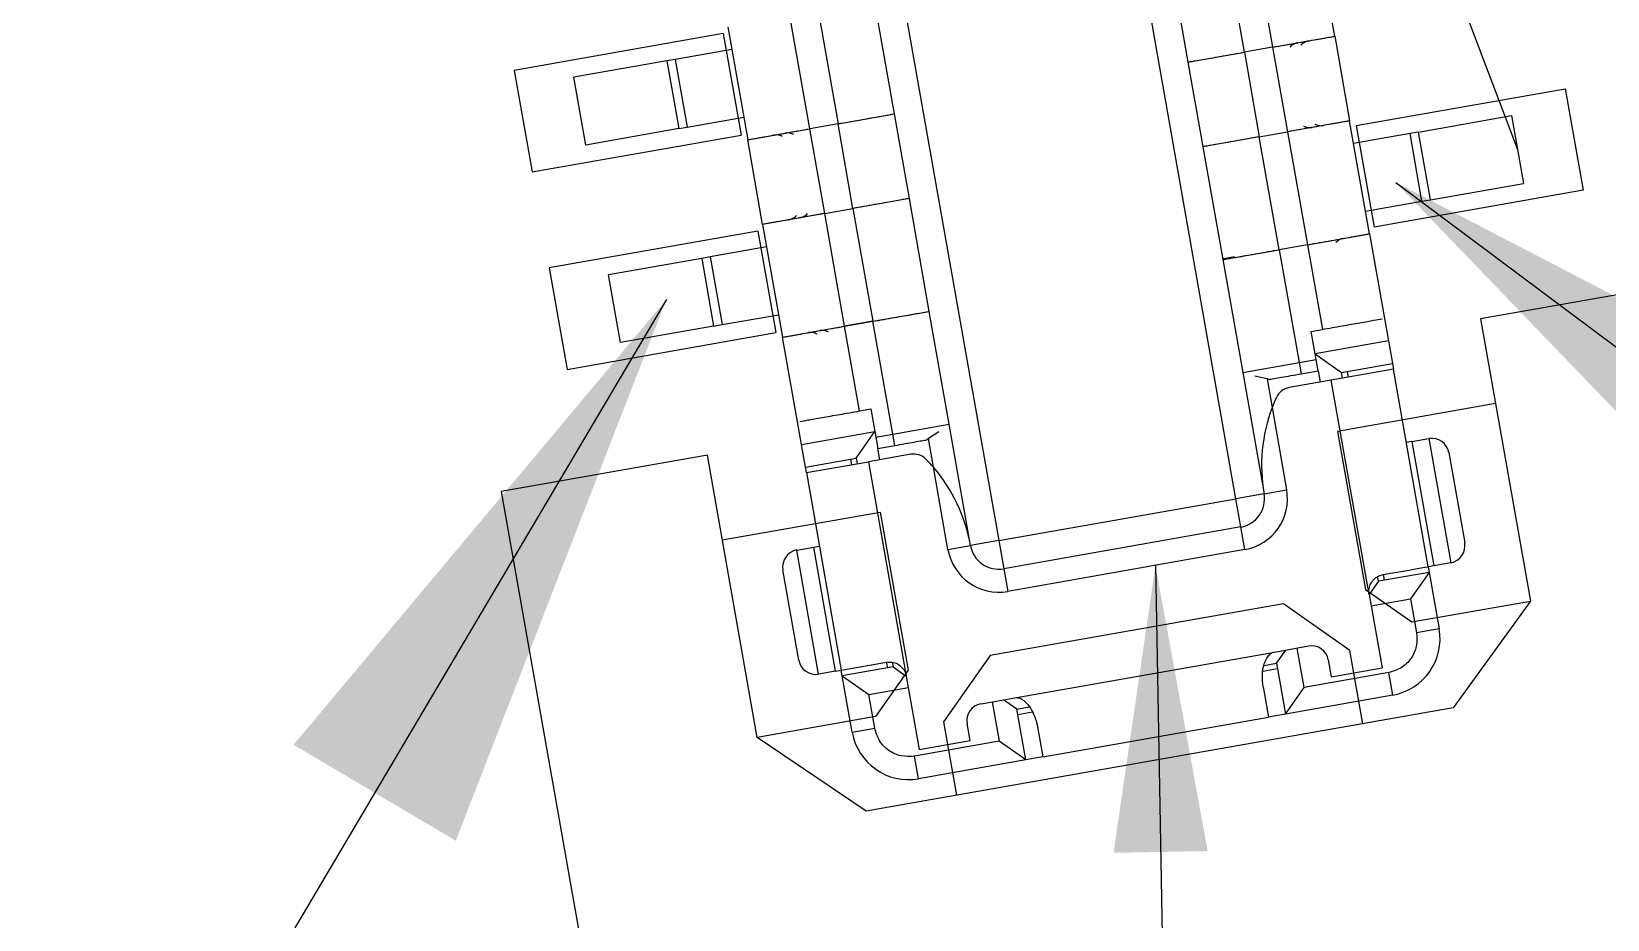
# Model space of a CAD drawing. Header units: millimetres. Extents: x 121 to 715, y 164 to 739.
# Drawn here: x 598.03 to 611.78, y 383.81 to 391.55 of the extents above; entities that cross this region are included whole.
import ezdxf

# ---------------------------------------------------------------- set-up
doc = ezdxf.new("R2010")
doc.units = ezdxf.units.MM
doc.layers.add('NW0323', color=7, linetype='Continuous')
doc.layers.add('標示線', color=3, linetype='Continuous', lineweight=0)
doc.styles.get("Standard").update_dxf_attribs({"font": ''})
doc.styles.get('Standard').set_extended_font_data('SimSun')
doc.dimstyles.new('ISO-25', dxfattribs={"dimtxt": 2.5, "dimasz": 2.5, "dimexe": 1.25, "dimexo": 0.625, "dimtad": 1, "dimtxsty": 'Standard', "dimcen": 2.5, "dimadec": 0, "dimazin": 0, "dimtfac": 1, "dimtmove": 0, "dimatfit": 3, "dimfxl": 1, "dimarcsym": 0})

# ---------------------------------------------------------------- blocks, each defined once
blk = doc.blocks.new('NW0323-A')
at = {"layer": 'NW0323', "color": 7}
for p, q in [((2061.8923, 2855.2388), (2060.2548, 2864.5255)), ((2059.8411, 2864.4526), (2061.4786, 2855.1659)), ((2059.3495, 2863.843), (2062.3839, 2855.8484)), ((2061.9217, 2856.2239), (2061.9564, 2856.0269)), ((2062.0647, 2856.046), (2062.03, 2856.243)), ((2061.7739, 2856.1978), (2061.8087, 2856.0009)), ((2061.9071, 2856.0182), (2061.8724, 2856.2152)), ((2061.1633, 2856.0902), (2061.1981, 2855.8932)), ((2061.2966, 2855.9106), (2061.2618, 2856.1075)), ((2061.0058, 2856.0624), (2061.0405, 2855.8654)), ((2061.1488, 2855.8845), (2061.1141, 2856.0815)), ((2061.9564, 2856.0269), (2061.9071, 2856.0182)), ((2061.9564, 2856.0269), (2062.0647, 2856.046)), ((2061.9564, 2856.0269), (2061.9824, 2855.8792)), ((2062.0647, 2856.046), (2062.0908, 2855.8983)), ((2060.8995, 2856.003), (2060.737, 2855.9744)), ((2060.9142, 2856.0056), (2060.8995, 2856.003)), ((2060.8995, 2856.003), (2060.9203, 2855.8848)), ((2061.0127, 2856.023), (2060.9142, 2856.0056)), ((2060.9142, 2856.0056), (2060.9351, 2855.8874)), ((2061.8087, 2856.0009), (2061.9071, 2856.0182)), ((2061.8087, 2856.0009), (2061.8347, 2855.8531)), ((2061.9071, 2856.0182), (2061.9332, 2855.8705)), ((2060.7578, 2855.8562), (2060.737, 2855.9744)), ((2060.9351, 2855.8874), (2061.0336, 2855.9048)), ((2061.1981, 2855.8932), (2061.1488, 2855.8845)), ((2061.1981, 2855.8932), (2061.2966, 2855.9106)), ((2061.2241, 2855.7455), (2061.1981, 2855.8932)), ((2061.3226, 2855.7628), (2061.2966, 2855.9106)), ((2062.0908, 2855.8983), (2061.9824, 2855.8792)), ((2062.1255, 2855.7013), (2062.0908, 2855.8983)), ((2062.211, 2855.8789), (2062.3734, 2855.9075)), ((2062.3734, 2855.9075), (2062.3943, 2855.7893)), ((2060.9203, 2855.8848), (2060.7578, 2855.8562)), ((2060.9203, 2855.8848), (2060.9351, 2855.8874)), ((2061.0405, 2855.8654), (2061.1488, 2855.8845)), ((2061.0666, 2855.7177), (2061.0405, 2855.8654)), ((2061.1749, 2855.7368), (2061.1488, 2855.8845)), ((2061.9332, 2855.8705), (2061.8347, 2855.8531)), ((2061.9332, 2855.8705), (2061.9824, 2855.8792)), ((2061.9679, 2855.6735), (2061.9332, 2855.8705)), ((2061.9824, 2855.8792), (2062.0172, 2855.6822)), ((2062.1962, 2855.8763), (2062.0977, 2855.8589)), ((2062.211, 2855.8789), (2062.1962, 2855.8763)), ((2062.217, 2855.7581), (2062.1962, 2855.8763)), ((2062.2318, 2855.7607), (2062.211, 2855.8789)), ((2061.8347, 2855.8531), (2061.8694, 2855.6562)), ((2062.2318, 2855.7607), (2062.3943, 2855.7893)), ((2061.3226, 2855.7628), (2061.2241, 2855.7455)), ((2061.3573, 2855.5659), (2061.3226, 2855.7628)), ((2062.1185, 2855.7407), (2062.217, 2855.7581)), ((2062.217, 2855.7581), (2062.2318, 2855.7607)), ((2061.1749, 2855.7368), (2061.0666, 2855.7177)), ((2061.1749, 2855.7368), (2061.2241, 2855.7455)), ((2061.2096, 2855.5398), (2061.1749, 2855.7368)), ((2061.2241, 2855.7455), (2061.2589, 2855.5485)), ((2061.0666, 2855.7177), (2061.1013, 2855.5207)), ((2062.0172, 2855.6822), (2062.1255, 2855.7013)), ((2062.1255, 2855.7013), (2062.1515, 2855.5536)), ((2061.0735, 2855.6783), (2060.975, 2855.6609)), ((2061.8694, 2855.6562), (2061.9679, 2855.6735)), ((2062.0172, 2855.6822), (2061.9679, 2855.6735)), ((2061.9679, 2855.6735), (2062.0026, 2855.4766)), ((2062.0172, 2855.6822), (2062.0432, 2855.5345)), ((2060.9603, 2855.6583), (2060.7978, 2855.6297)), ((2060.975, 2855.6609), (2060.9603, 2855.6583)), ((2060.9603, 2855.6583), (2060.9811, 2855.5402)), ((2060.975, 2855.6609), (2060.9959, 2855.5428)), ((2061.8694, 2855.6573), (2061.8899, 2855.6619)), ((2061.8702, 2855.6585), (2061.8694, 2855.6573)), ((2061.8694, 2855.6562), (2061.9042, 2855.4592)), ((2060.8186, 2855.5115), (2060.7978, 2855.6297)), ((2060.9959, 2855.5428), (2061.0943, 2855.5601)), ((2061.2589, 2855.5485), (2061.3573, 2855.5659)), ((2061.3921, 2855.3689), (2061.3573, 2855.5659)), ((2060.9811, 2855.5402), (2060.8186, 2855.5115)), ((2060.9811, 2855.5402), (2060.9959, 2855.5428)), ((2061.1013, 2855.5207), (2061.2096, 2855.5398)), ((2061.2589, 2855.5485), (2061.2096, 2855.5398)), ((2061.2096, 2855.5398), (2061.2589, 2855.5485)), ((2061.2357, 2855.3921), (2061.2096, 2855.5398)), ((2061.2936, 2855.3516), (2061.2589, 2855.5485)), ((2062.0235, 2855.531), (2062.0432, 2855.5345)), ((2062.1515, 2855.5536), (2062.1585, 2855.5142)), ((2061.1273, 2855.373), (2061.1013, 2855.5207)), ((2062.0322, 2855.4818), (2062.0235, 2855.531)), ((2062.1585, 2855.5142), (2062.0305, 2855.4916)), ((2062.1585, 2855.5142), (2062.1654, 2855.4748)), ((2062.0026, 2855.4766), (2062.0322, 2855.4818)), ((2062.0305, 2855.4916), (2062.0768, 2855.4592)), ((2062.0357, 2855.4621), (2062.0322, 2855.4818)), ((2061.9042, 2855.4592), (2062.0026, 2855.4766)), ((2061.9042, 2855.4592), (2061.9415, 2855.2475)), ((2061.9468, 2855.4481), (2061.9256, 2855.4528)), ((2062.0026, 2855.4766), (2062.0061, 2855.4569)), ((2062.0061, 2855.4569), (2062.0357, 2855.4621)), ((2062.0357, 2855.4621), (2062.0391, 2855.4424)), ((2062.1672, 2855.465), (2062.0588, 2855.4459)), ((2062.0768, 2855.4592), (2062.1654, 2855.4748)), ((2062.0785, 2855.4493), (2062.0768, 2855.4592)), ((2062.0866, 2855.4609), (2062.0884, 2855.4511)), ((2062.1654, 2855.4748), (2062.1672, 2855.465)), ((2062.2279, 2855.1203), (2062.1672, 2855.465)), ((2061.9504, 2855.4471), (2061.9468, 2855.4481)), ((2061.9468, 2855.4481), (2061.9556, 2855.3979)), ((2062.0588, 2855.4459), (2061.9852, 2855.4329)), ((2062.1248, 2855.0716), (2062.0588, 2855.4459)), ((2061.2357, 2855.3921), (2061.2554, 2855.3956)), ((2061.2554, 2855.3956), (2061.264, 2855.3463)), ((2061.9556, 2855.3979), (2061.9809, 2855.2544)), ((2061.1343, 2855.3336), (2061.1273, 2855.373)), ((2061.2936, 2855.3516), (2061.3921, 2855.3689)), ((2061.4294, 2855.1572), (2061.3921, 2855.3689)), ((2061.1343, 2855.3336), (2061.2623, 2855.3562)), ((2061.2299, 2855.3099), (2061.2623, 2855.3562)), ((2061.264, 2855.3463), (2061.2936, 2855.3516)), ((2061.264, 2855.3463), (2061.2675, 2855.3266)), ((2061.2971, 2855.3319), (2061.2936, 2855.3516)), ((2061.3559, 2855.3439), (2061.3528, 2855.3417)), ((2061.3741, 2855.3556), (2061.3559, 2855.3439)), ((2061.3647, 2855.2937), (2061.3559, 2855.3439)), ((2062.1996, 2855.3387), (2062.2291, 2855.3439)), ((2062.2291, 2855.3439), (2062.2673, 2855.1272)), ((2061.1412, 2855.2942), (2061.1343, 2855.3336)), ((2061.325, 2855.3165), (2061.2513, 2855.3035)), ((2061.2675, 2855.3266), (2061.2971, 2855.3319)), ((2061.271, 2855.3069), (2061.2675, 2855.3266)), ((2062.1996, 2855.3387), (2062.1897, 2855.3369)), ((2062.1996, 2855.3387), (2062.2378, 2855.122)), ((2062.2639, 2855.3196), (2062.2917, 2855.162)), ((2061.1412, 2855.2942), (2061.2299, 2855.3099)), ((2061.143, 2855.2844), (2061.1412, 2855.2942)), ((2061.143, 2855.2844), (2061.2513, 2855.3035)), ((2061.143, 2855.2844), (2061.2037, 2854.9397)), ((2061.22, 2855.3081), (2061.2217, 2855.2983)), ((2061.2299, 2855.3099), (2061.2316, 2855.3)), ((2061.2513, 2855.3035), (2061.3173, 2854.9292)), ((2061.39, 2855.1502), (2061.3647, 2855.2937)), ((2061.4786, 2855.1659), (2061.8923, 2855.2388)), ((2061.9415, 2855.2475), (2061.8923, 2855.2388)), ((2061.9009, 2855.1896), (2061.8923, 2855.2388)), ((2061.9415, 2855.2475), (2061.9809, 2855.2544)), ((2061.9009, 2855.1896), (2061.4873, 2855.1166)), ((2061.9079, 2855.1502), (2061.9009, 2855.1896)), ((2061.1261, 2855.1494), (2061.1557, 2855.1546)), ((2061.1643, 2854.9327), (2061.1261, 2855.1494)), ((2061.1557, 2855.1546), (2061.1655, 2855.1564)), ((2061.1939, 2854.938), (2061.1557, 2855.1546)), ((2061.39, 2855.1502), (2061.4294, 2855.1572)), ((2061.4786, 2855.1659), (2061.4294, 2855.1572)), ((2061.4786, 2855.1659), (2061.4873, 2855.1166)), ((2061.9079, 2855.1502), (2061.4943, 2855.0772)), ((2062.2378, 2855.122), (2062.2279, 2855.1203)), ((2062.2279, 2855.1203), (2062.2297, 2855.1104)), ((2062.2673, 2855.1272), (2062.2378, 2855.122)), ((2061.1296, 2854.9571), (2061.1018, 2855.1147)), ((2061.4873, 2855.1166), (2061.4943, 2855.0772)), ((2062.141, 2855.0948), (2062.1248, 2855.0716)), ((2062.141, 2855.0948), (2062.1397, 2855.1026)), ((2062.2297, 2855.1104), (2062.141, 2855.0948)), ((2062.1491, 2855.1067), (2062.1509, 2855.0965)), ((2062.2297, 2855.1104), (2062.1972, 2855.0641)), ((2062.2297, 2855.1104), (2062.247, 2855.012)), ((2062.1248, 2855.0716), (2062.1474, 2854.9436)), ((2062.1283, 2855.0519), (2062.1972, 2855.0641)), ((2062.1972, 2855.0641), (2062.2076, 2855.005)), ((2062.247, 2855.012), (2062.2076, 2855.005)), ((2061.9597, 2854.9714), (2062.0188, 2854.9819)), ((2061.5067, 2854.8916), (2061.9597, 2854.9714)), ((2061.9632, 2854.9518), (2061.9794, 2854.9749)), ((2062.0113, 2854.9095), (2061.9991, 2854.9784)), ((2062.0536, 2854.9575), (2062.0588, 2854.928)), ((2061.1939, 2854.938), (2061.1643, 2854.9327)), ((2061.1939, 2854.938), (2061.2037, 2854.9397)), ((2061.2037, 2854.9397), (2061.2825, 2854.9536)), ((2061.2055, 2854.9298), (2061.2037, 2854.9397)), ((2061.2941, 2854.9455), (2061.2055, 2854.9298)), ((2061.2228, 2854.8314), (2061.2055, 2854.9298)), ((2061.2055, 2854.9298), (2061.2518, 2854.8974)), ((2061.2824, 2854.9541), (2061.2843, 2854.9437)), ((2061.2927, 2854.9534), (2061.2941, 2854.9455)), ((2061.2941, 2854.9455), (2061.3173, 2854.9292)), ((2061.3173, 2854.9292), (2061.3399, 2854.8012)), ((2061.9649, 2854.9419), (2061.9392, 2854.9374)), ((2061.9414, 2854.9479), (2061.9632, 2854.9518)), ((2061.9632, 2854.9518), (2061.9788, 2854.8631)), ((2062.159, 2854.9355), (2062.0113, 2854.9095)), ((2062.0588, 2854.928), (2062.1474, 2854.9436)), ((2062.1659, 2854.8961), (2062.159, 2854.9355)), ((2061.2518, 2854.8974), (2061.3208, 2854.9096)), ((2061.94, 2854.9105), (2061.9493, 2854.8579)), ((2061.9788, 2854.8631), (2062.0113, 2854.9095)), ((2061.2622, 2854.8383), (2061.2518, 2854.8974)), ((2061.4476, 2854.8812), (2061.5067, 2854.8916)), ((2061.4673, 2854.8846), (2061.4795, 2854.8157)), ((2061.5102, 2854.8719), (2061.487, 2854.8881)), ((2061.5102, 2854.8719), (2061.5317, 2854.8757)), ((2061.5258, 2854.7832), (2061.5102, 2854.8719)), ((2062.1659, 2854.8961), (2061.9788, 2854.8631)), ((2061.4285, 2854.8169), (2061.4233, 2854.8464)), ((2061.5376, 2854.8666), (2061.5119, 2854.862)), ((2061.5553, 2854.7885), (2061.9493, 2854.8579)), ((2061.9788, 2854.8631), (2061.9493, 2854.8579)), ((2061.2228, 2854.8314), (2061.2622, 2854.8383)), ((2061.3399, 2854.8012), (2061.4285, 2854.8169)), ((2061.5461, 2854.841), (2061.5553, 2854.7885)), ((2061.4795, 2854.8157), (2061.3317, 2854.7896)), ((2061.3387, 2854.7502), (2061.3317, 2854.7896)), ((2061.5258, 2854.7832), (2061.4795, 2854.8157)), ((2061.5258, 2854.7832), (2061.3387, 2854.7502)), ((2061.5553, 2854.7885), (2061.5258, 2854.7832))]:
    blk.add_line(p, q, dxfattribs=at)
at = {"layer": 'NW0323', "color": 2}
for p, q in [((2060.9977, 2856.0508), (2060.6333, 2855.9865)), ((2060.9977, 2856.0508), (2061.0289, 2855.8735)), ((2060.6333, 2855.9865), (2060.6645, 2855.8093)), ((2062.1023, 2855.8902), (2062.4667, 2855.9544)), ((2062.4667, 2855.9544), (2062.498, 2855.7772)), ((2062.1023, 2855.8902), (2062.1336, 2855.7129)), ((2060.6645, 2855.8093), (2061.0289, 2855.8735)), ((2062.498, 2855.7772), (2062.1336, 2855.7129)), ((2061.0584, 2855.7061), (2060.6941, 2855.6419)), ((2061.0584, 2855.7061), (2061.0897, 2855.5288)), ((2060.6941, 2855.6419), (2060.7253, 2855.4646)), ((2062.6787, 2855.6161), (2062.3192, 2855.5527)), ((2062.3192, 2855.5527), (2062.4061, 2855.0603)), ((2060.7253, 2855.4646), (2061.0897, 2855.5288)), ((2062.3453, 2855.405), (2062.0695, 2855.3564)), ((2062.0695, 2855.3564), (2062.1182, 2855.0806)), ((2060.9701, 2855.3148), (2060.6106, 2855.2514)), ((2061.0569, 2854.8224), (2060.9701, 2855.3148)), ((2060.6106, 2855.2514), (2060.8051, 2854.1484)), ((2060.9961, 2855.1671), (2061.2718, 2855.2157)), ((2061.2718, 2855.2157), (2061.3205, 2854.94)), ((2062.1182, 2855.0806), (2062.1993, 2855.0238)), ((2061.9754, 2855.0554), (2061.4633, 2854.9651)), ((2062.0912, 2854.9743), (2061.9754, 2855.0554)), ((2062.1993, 2855.0238), (2062.4061, 2855.0603)), ((2062.4061, 2855.0603), (2062.2714, 2854.8741)), ((2061.4633, 2854.9651), (2061.3821, 2854.8493)), ((2062.1138, 2854.8463), (2062.0912, 2854.9743)), ((2061.3205, 2854.94), (2061.2637, 2854.8589)), ((2062.2714, 2854.8741), (2061.2472, 2854.6935)), ((2061.2637, 2854.8589), (2061.0569, 2854.8224)), ((2061.3821, 2854.8493), (2061.4047, 2854.7213)), ((2061.2472, 2854.6935), (2061.0569, 2854.8224))]:
    blk.add_line(p, q, dxfattribs=at)
at = {"layer": 'NW0323', "color": 7, "flags": 128}
blk.add_lwpolyline([(2062.1492, 2855.1064), (2062.1656, 2855.1093), (2062.1808, 2855.112), (2062.1944, 2855.1144), (2062.206, 2855.1164), (2062.2154, 2855.1181), (2062.2223, 2855.1193), (2062.2265, 2855.12), (2062.2279, 2855.1203)], dxfattribs=at)
at = {"layer": 'NW0323', "color": 7}
for centre, radius, start, end in [((2062.0038, 2856.0113), 0.0236, 100.4049, 138.2479), ((2062.0235, 2856.0148), 0.0236, 100.405, 138.2477), ((2062.0216, 2855.9101), 0.0236, 241.7473, 279.5999), ((2062.0413, 2855.9135), 0.0236, 241.7475, 279.5998), ((2061.09, 2855.8502), 0.0236, 61.7523, 99.595), ((2061.1097, 2855.8536), 0.0236, 61.7521, 99.5951), ((2061.1078, 2855.7489), 0.0236, 280.4002, 318.2525), ((2061.1275, 2855.7524), 0.0236, 280.4001, 318.2527), ((2062.0842, 2855.6701), 0.0236, 100.4022, 138.2473), ((2061.1704, 2855.509), 0.0236, 61.7525, 99.5979), ((2061.1507, 2855.5055), 0.0236, 61.7527, 99.5978), ((2061.9904, 2855.4033), 0.03, 100, 155.3778), ((2062.2224, 2855.297), 0.2852, 159.2887, 190), ((2062.2224, 2855.297), 0.2852, 155.3778, 159.2887), ((2062.2343, 2855.3143), 0.03, 10, 100), ((2061.3302, 2855.2869), 0.03, 44.6222, 100), ((2061.1485, 2855.1077), 0.2852, 40.7113, 44.6222), ((2061.1485, 2855.1077), 0.2852, 10, 40.7113), ((2061.8923, 2855.2388), 0.05, 280, 10), ((2061.8923, 2855.2388), 0.09, 280, 10), ((2061.1314, 2855.1199), 0.03, 100, 190), ((2061.4786, 2855.1659), 0.09, 190, 280), ((2061.4786, 2855.1659), 0.05, 190, 280), ((2062.2621, 2855.1568), 0.03, 280, 10), ((2062.1486, 2854.9946), 0.1, 280, 10), ((2062.024, 2854.9523), 0.03, 10, 100), ((2061.1591, 2854.9623), 0.03, 190, 280), ((2061.4528, 2854.8516), 0.03, 100, 190), ((2061.3213, 2854.8487), 0.1, 190, 280)]:
    blk.add_arc(centre, radius, start, end, dxfattribs=at)
for points, knots in [([(2061.9564, 2856.0269), (2061.9706, 2856.0294), (2061.999, 2856.0344), (2062.0348, 2856.0407), (2062.0598, 2856.0451), (2062.0631, 2856.0457), (2062.0647, 2856.046)], [0, 0, 0, 0, 0.25, 0.5, 0.75, 1, 1, 1, 1]), ([(2061.8087, 2856.0009), (2061.8101, 2856.0011), (2061.8131, 2856.0016), (2061.8359, 2856.0057), (2061.8684, 2856.0114), (2061.8942, 2856.0159), (2061.9071, 2856.0182)], [0, 0, 0, 0, 0.25, 0.5, 0.75, 1, 1, 1, 1]), ([(2061.1981, 2855.8932), (2061.211, 2855.8955), (2061.2368, 2855.9), (2061.2693, 2855.9058), (2061.2921, 2855.9098), (2061.2951, 2855.9103), (2061.2966, 2855.9106)], [0, 0, 0, 0, 0.25, 0.5, 0.75, 1, 1, 1, 1]), ([(2062.0908, 2855.8983), (2062.0891, 2855.898), (2062.0859, 2855.8974), (2062.0608, 2855.893), (2062.025, 2855.8867), (2061.9966, 2855.8817), (2061.9824, 2855.8792)], [0, 0, 0, 0, 0.25, 0.5, 0.75, 1, 1, 1, 1]), ([(2061.0405, 2855.8654), (2061.0421, 2855.8657), (2061.0454, 2855.8663), (2061.0704, 2855.8707), (2061.1063, 2855.877), (2061.1346, 2855.882), (2061.1488, 2855.8845)], [0, 0, 0, 0, 0.25, 0.5, 0.75, 1, 1, 1, 1]), ([(2061.9332, 2855.8705), (2061.9203, 2855.8682), (2061.8945, 2855.8637), (2061.8619, 2855.8579), (2061.8391, 2855.8539), (2061.8362, 2855.8534), (2061.8347, 2855.8531)], [0, 0, 0, 0, 0.25, 0.5, 0.75, 1, 1, 1, 1]), ([(2061.3226, 2855.7628), (2061.3211, 2855.7626), (2061.3182, 2855.7621), (2061.2954, 2855.758), (2061.2628, 2855.7523), (2061.237, 2855.7477), (2061.2241, 2855.7455)], [0, 0, 0, 0, 0.25, 0.5, 0.75, 1, 1, 1, 1]), ([(2061.1749, 2855.7368), (2061.1607, 2855.7343), (2061.1323, 2855.7293), (2061.0965, 2855.723), (2061.0714, 2855.7186), (2061.0682, 2855.718), (2061.0666, 2855.7177)], [0, 0, 0, 0, 0.25, 0.5, 0.75, 1, 1, 1, 1]), ([(2062.0172, 2855.6822), (2062.0314, 2855.6847), (2062.0597, 2855.6897), (2062.0956, 2855.696), (2062.1206, 2855.7005), (2062.1239, 2855.701), (2062.1255, 2855.7013)], [0, 0, 0, 0, 0.25, 0.5, 0.75, 1, 1, 1, 1]), ([(2061.8694, 2855.6562), (2061.8709, 2855.6564), (2061.8739, 2855.657), (2061.8967, 2855.661), (2061.9292, 2855.6667), (2061.955, 2855.6713), (2061.9679, 2855.6735)], [0, 0, 0, 0, 0.25, 0.4999999, 0.7500001, 1, 1, 1, 1]), ([(2061.2589, 2855.5485), (2061.2718, 2855.5508), (2061.2976, 2855.5553), (2061.3301, 2855.5611), (2061.3529, 2855.5651), (2061.3559, 2855.5656), (2061.3573, 2855.5659)], [0, 0, 0, 0, 0.25, 0.5, 0.75, 1, 1, 1, 1]), ([(2061.1013, 2855.5207), (2061.1029, 2855.521), (2061.1062, 2855.5216), (2061.1312, 2855.526), (2061.167, 2855.5323), (2061.1954, 2855.5373), (2061.2096, 2855.5398)], [0, 0, 0, 0, 0.25, 0.5, 0.75, 1, 1, 1, 1]), ([(2062.0432, 2855.5345), (2062.0549, 2855.5366), (2062.0783, 2855.5407), (2062.1095, 2855.5462), (2062.1347, 2855.5506), (2062.1432, 2855.5521), (2062.1474, 2855.5529)], [0, 0, 0, 0, 0.25, 0.5, 0.75, 1, 1, 1, 1]), ([(2061.9504, 2855.4471), (2061.9529, 2855.4475), (2061.958, 2855.4484), (2061.9715, 2855.4508), (2061.9879, 2855.4537), (2062.0001, 2855.4558), (2062.0061, 2855.4569)], [0, 0, 0, 0, 0.25, 0.5, 0.75, 1, 1, 1, 1]), ([(2061.1314, 2855.3737), (2061.1357, 2855.3745), (2061.1442, 2855.376), (2061.1693, 2855.3804), (2061.2006, 2855.3859), (2061.224, 2855.39), (2061.2357, 2855.3921)], [0, 0, 0, 0, 0.25, 0.5, 0.75, 1, 1, 1, 1]), ([(2061.2971, 2855.3319), (2061.3031, 2855.3329), (2061.3153, 2855.3351), (2061.3317, 2855.338), (2061.3452, 2855.3403), (2061.3502, 2855.3412), (2061.3528, 2855.3417)], [0, 0, 0, 0, 0.25, 0.5, 0.75, 1, 1, 1, 1]), ([(2062.1248, 2855.0716), (2062.1246, 2855.075), (2062.124, 2855.0818), (2062.1276, 2855.0915), (2062.1338, 2855.0994), (2062.1415, 2855.1045), (2062.1469, 2855.1058), (2062.1492, 2855.1064)], [0, 0, 0, 0, 0.212831, 0.425688, 0.638053, 0.847563, 1, 1, 1, 1]), ([(2062.2076, 2855.005), (2062.2081, 2854.9971), (2062.2091, 2854.9813), (2062.1989, 2854.9594), (2062.1817, 2854.9423), (2062.1666, 2854.9378), (2062.159, 2854.9355)], [0, 0, 0, 0, 0.250003, 0.5, 0.75, 1, 1, 1, 1]), ([(2061.94, 2854.9105), (2061.9392, 2854.9172), (2061.9378, 2854.93), (2061.9404, 2854.9479), (2061.9454, 2854.9602), (2061.9505, 2854.9669), (2061.9555, 2854.9704), (2061.9585, 2854.9711), (2061.9597, 2854.9714)], [0, 0, 0, 0, 0.316755, 0.602017, 0.754436, 0.869168, 0.949005, 1, 1, 1, 1]), ([(2061.2825, 2854.9536), (2061.2858, 2854.9538), (2061.2923, 2854.9544), (2061.302, 2854.9511), (2061.31, 2854.945), (2061.3152, 2854.9373), (2061.3167, 2854.9317), (2061.3173, 2854.9292)], [0, 0, 0, 0, 0.212128, 0.424476, 0.632957, 0.842969, 1, 1, 1, 1]), ([(2061.5067, 2854.8916), (2061.5084, 2854.8917), (2061.5124, 2854.892), (2061.5193, 2854.8893), (2061.5281, 2854.8823), (2061.5378, 2854.868), (2061.5436, 2854.8529), (2061.5456, 2854.8435), (2061.5461, 2854.841)], [0, 0, 0, 0, 0.07211, 0.163403, 0.301566, 0.535973, 0.879406, 1, 1, 1, 1]), ([(2061.3317, 2854.7896), (2061.3238, 2854.7892), (2061.308, 2854.7882), (2061.2861, 2854.7984), (2061.269, 2854.8156), (2061.2645, 2854.8307), (2061.2622, 2854.8383)], [0, 0, 0, 0, 0.25, 0.5, 0.749997, 1, 1, 1, 1])]:
    blk.add_open_spline(points, degree=3, knots=knots, dxfattribs=at)

msp = doc.modelspace()

# ---------------------------------------------------------------- block references
at = {"layer": 'NW0323', "xscale": 5.000000000000034, "yscale": 5.000000000000034, "zscale": 5.000000000000034}
msp.add_blockref('NW0323-A', (-9700.92, -13888.718), dxfattribs=at)

# ---------------------------------------------------------------- leaders
at = {"layer": '標示線', "color": 6, "annotation_type": 0, "has_hookline": 1}
for points, hookline_direction, text_width in [([(609.936, 390.237), (657.348, 354.817), (662.348, 354.817)], 0, 19.222), ([(603.573, 389.215), (581.431, 351.767), (576.431, 351.767)], 1, 18.833)]:
    msp.add_leader(points, dimstyle='ISO-25', override={"dimasz": 5}, dxfattribs=dict(at, hookline_direction=hookline_direction, text_width=text_width))
at = {"layer": '標示線', "color": 6, "annotation_type": 0, "has_hookline": 1, "hookline_direction": 1, "text_width": 19}
msp.add_leader([(607.84, 386.894), (608.783, 334.447), (606.283, 334.447)], dimstyle='ISO-25', dxfattribs=at)

doc.saveas('drawing.dxf')
